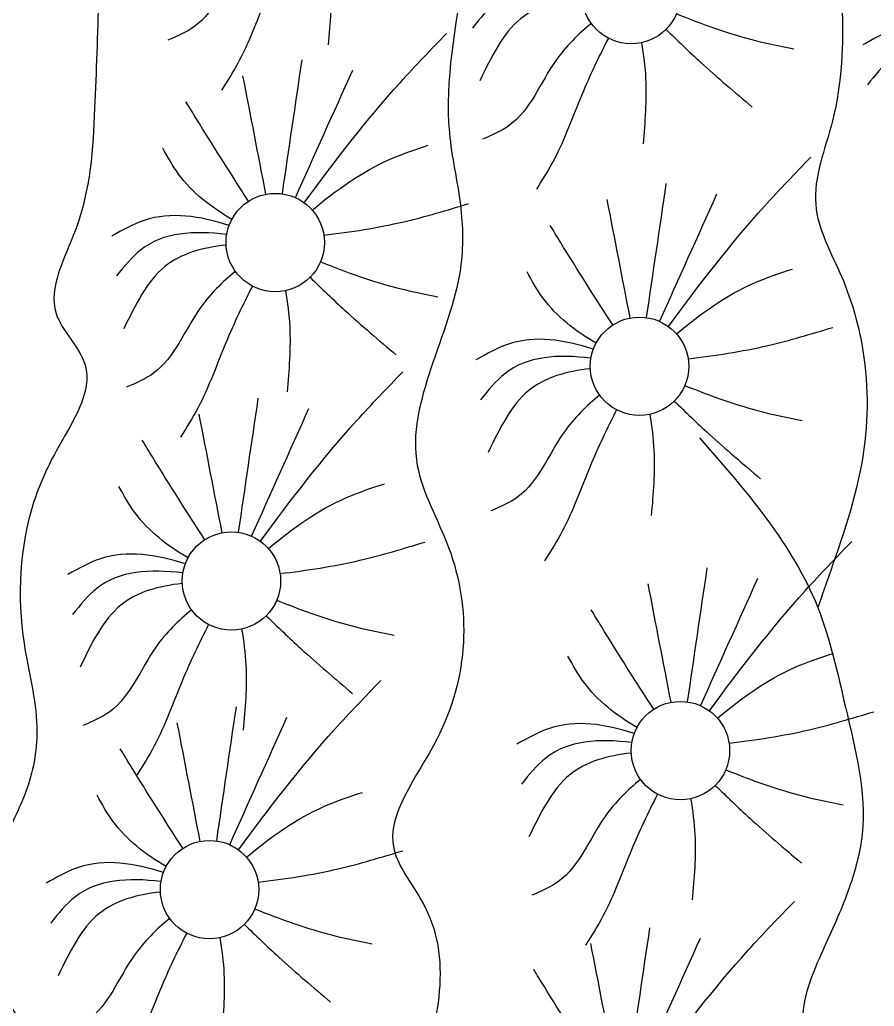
# Model space of a CAD drawing. Header units: millimetres. Extents: x 2133.42 to 2134.8, y 649.95 to 651.52.
# Drawn here: x 2133.6086 to 2133.6637, y 650.2138 to 650.2773 of the extents above; entities that cross this region are included whole.
import ezdxf

# ---------------------------------------------------------------- set-up
doc = ezdxf.new("R2010")
doc.units = ezdxf.units.MM
doc.layers.add('Hojas', color=74, linetype='Continuous')

msp = doc.modelspace()

# ---------------------------------------------------------------- linework, layer by layer
at = {"layer": 'Hojas'}
for centre in [(2133.648010717246, 650.2789101149726), (2133.625094058792, 650.2629427117124), (2133.648543689209, 650.2549745006877), (2133.622273414708, 650.2411458848296), (2133.651179949227, 650.2302232751017), (2133.620862936749, 650.2212707059118)]:
    msp.add_circle(centre, 0.003166811014205725, dxfattribs=at)
for points in [[(2133.65765550958, 650.3541981026733), (2133.653100189656, 650.3425706561907), (2133.655124783713, 650.3149344107596), (2133.658538439292, 650.3033204860524), (2133.664812019129, 650.2853186630441), (2133.678069073048, 650.2660302959714), (2133.683049792717, 650.2618785995451), (2133.6849575263, 650.2639278565355), (2133.685785405853, 650.2692846779314), (2133.68437638684, 650.2981511689416), (2133.681483686409, 650.3170343984452), (2133.677165116693, 650.3305026550511), (2133.670519126928, 650.3465360807625), (2133.667042758938, 650.351540142896)], [(2133.565714449104, 650.3117761015831), (2133.563329484209, 650.3091293167186), (2133.559354557567, 650.3091293167186), (2133.555909618172, 650.3048944574391), (2133.553524653277, 650.2972187826429), (2133.550609701133, 650.2943073179808), (2133.545044801605, 650.2932486031609), (2133.539744895703, 650.2890137482518), (2133.540009889328, 650.284514213545), (2133.538684910067, 650.2776325694008), (2133.53364999779, 650.2733977144917), (2133.530470052021, 650.2712802848521), (2133.528880079136, 650.2596344305739), (2133.529145072761, 650.2553995756646), (2133.52967506001, 650.2509000409577), (2133.525965126992, 650.2479885762957), (2133.524110160482, 650.241371611949), (2133.524905141356, 650.2347546476026), (2133.527290106252, 650.230255112896), (2133.528085087125, 650.2270789728066), (2133.528148367523, 650.2211689123772), (2133.527632513119, 650.2151148148828), (2133.529051121083, 650.2084166630686), (2133.530985594589, 650.2040371068056), (2133.532828677926, 650.2014354629946), (2133.535012853964, 650.1947089696439), (2133.53592292453, 650.1883460652127), (2133.539927252835, 650.1825285550876), (2133.543749569255, 650.1778018292034), (2133.545751733409, 650.1719843190781), (2133.549985227631, 650.1650627214524), (2133.558496719501, 650.1544761850987), (2133.567008200234, 650.1496641199412), (2133.580176926657, 650.1450124587038), (2133.597566172704, 650.1419002782736), (2133.62045834091, 650.135787906909), (2133.65287002141, 650.1394100514462), (2133.681201909335, 650.1523139421795), (2133.694121245062, 650.1704246648658), (2133.699227690249, 650.1747169370624), (2133.701826028804, 650.1834912976415), (2133.708878674751, 650.1957259653718), (2133.709497323606, 650.206971978911), (2133.716621391094, 650.2200178308065), (2133.713050057961, 650.2315421770284), (2133.710852317064, 650.2385391058906), (2133.712363261842, 650.2474567562094), (2133.714561002739, 650.2547280713538), (2133.712495669558, 650.2671167448534), (2133.711408131001, 650.2690176774931)], [(2133.636838078451, 650.3095218173737), (2133.641124101598, 650.304971654803), (2133.637730581704, 650.2990846827834), (2133.637373362635, 650.2890946734999), (2133.63719475867, 650.2803534137381), (2133.636301727705, 650.270006620126), (2133.637016154704, 650.265368397628), (2133.637016154704, 650.2612653603642), (2133.634237508224, 650.2485927776511), (2133.636254117058, 650.2433054880744), (2133.635497892922, 650.2309684848892), (2133.632725037677, 650.2239187669104), (2133.634741657648, 650.2201421358689), (2133.634237508224, 650.2083086811583), (2133.632725037677, 650.2007554147046), (2133.633985433512, 650.1916914940864), (2133.633481272951, 650.1848935547152), (2133.631716738829, 650.1798580437462), (2133.631212578268, 650.1723047772928), (2133.632875220035, 650.169832626116), (2133.631003659406, 650.1648477759168), (2133.630223847118, 650.1593955940996), (2133.629444023692, 650.1505163326872), (2133.632251370205, 650.1445968192518), (2133.633139975214, 650.1356179432728)], [(2133.65241112159, 650.2503668617017), (2133.660022265491, 650.2394389158108), (2133.661806133433, 650.2330246906913), (2133.662876454199, 650.2248287334585), (2133.662043986204, 650.2213840545774), (2133.660463702504, 650.2176120822987), (2133.659051308982, 650.2132624408882), (2133.660110604123, 650.2072669843712), (2133.660228299872, 650.2027997813052), (2133.658980065634, 650.1949739247716), (2133.656488352656, 650.1908260305249), (2133.6551594309, 650.1871758809659), (2133.65582388621, 650.1788800924726), (2133.653664400885, 650.173570789585), (2133.650824512078, 650.1690349069122), (2133.650916136124, 650.1633609094133), (2133.650091508573, 650.1575953930062), (2133.64688461128, 650.1544838462728), (2133.6458767245, 650.1527450394599), (2133.646177724025, 650.1480219103505), (2133.645531143591, 650.1415638290521), (2133.646351700956, 650.1378869873743)]]:
    msp.add_spline(points, degree=3, dxfattribs=at)
for points, knots in [([(2133.661285992374, 650.2943307827504), (2133.661081537468, 650.2914468635818), (2133.66076325022, 650.2836043019029), (2133.662570625863, 650.2738739863003), (2133.659045863929, 650.2655013693197), (2133.661618303049, 650.2610173723397), (2133.663211804404, 650.2558953134501), (2133.663404734048, 650.2492581888789), (2133.661475554388, 650.2435749982312), (2133.660300229392, 650.2402300053232), (2133.660022265491, 650.2394389158108)], [0.002727553114999354, 0.002727553114999354, 0.002727553114999354, 0.002727553114999354, 0.007541899717005298, 0.01581013092478923, 0.01887016113257887, 0.021633418254262, 0.02386907777762819, 0.0278767152206163, 0.03239149992197112, 0.03378998618879703, 0.03378998618879703, 0.03378998618879703, 0.03378998618879703]), ([(2133.625179763781, 650.2834283748066), (2133.624322410381, 650.2827302141068), (2133.622314066284, 650.2807670113007), (2133.621005363643, 650.277181259652), (2133.618785184336, 650.2762346413115), (2133.618174121259, 650.2759741022132)], [0.001741584009316467, 0.001741584009316467, 0.001741584009316467, 0.001741584009316467, 0.003579060160531973, 0.006432023616432431, 0.007515438593666302, 0.007515438593666302, 0.007515438593666302, 0.007515438593666302]), ([(2133.62627257982, 650.2824821317674), (2133.625663778639, 650.281286948358), (2133.624427280786, 650.2787124109807), (2133.623236520692, 650.2752936925299), (2133.622034049853, 650.2733800001763), (2133.621639296569, 650.2727517634521)], [0.001758391008624049, 0.001758391008624049, 0.001758391008624049, 0.001758391008624049, 0.003993456789474208, 0.006518679207936327, 0.007752823292170429, 0.007752823292170429, 0.007752823292170429, 0.007752823292170429]), ([(2133.62840249416, 650.2821884449158), (2133.628535552461, 650.2814167017477), (2133.628811395177, 650.2792598898152), (2133.628625356904, 650.2770730597817), (2133.628506077232, 650.2756709592136)], [0.001750649888686673, 0.001750649888686673, 0.001750649888686673, 0.001750649888686673, 0.003055740864562838, 0.00538758754341245, 0.00538758754341245, 0.00538758754341245, 0.00538758754341245]), ([(2133.64488679602, 650.2794295455922), (2133.642762290091, 650.279681360958), (2133.640037472605, 650.2795521774001), (2133.63827590723, 650.2773693334345), (2133.637783237409, 650.2767588415611)], [0.00156203179081908, 0.00156203179081908, 0.00156203179081908, 0.00156203179081908, 0.004826344165984899, 0.006093767783893469, 0.006093767783893469, 0.006093767783893469, 0.006093767783893469]), ([(2133.613717956582, 650.2787720911438), (2133.613647873549, 650.276361336126), (2133.613479592341, 650.2713225939333), (2133.613117120415, 650.2646069600833), (2133.609693393182, 650.2587415447365), (2133.614275301454, 650.2546052570272), (2133.611137806173, 650.2501076440842), (2133.608705763121, 650.2446429669783), (2133.608346138414, 650.2382347066523), (2133.610073999128, 650.2322800619438), (2133.609386411453, 650.2279997120877), (2133.60682630602, 650.223091401625), (2133.605594616874, 650.2167487983352), (2133.610492411657, 650.2107663915208), (2133.608722443528, 650.2041935584562), (2133.606439524561, 650.1983229810144), (2133.606076907433, 650.192635180462), (2133.608918699398, 650.1862834485837), (2133.607425214131, 650.1787802332358), (2133.606146193844, 650.1700915380959), (2133.607442934829, 650.1622375948118), (2133.611748758978, 650.1546724262193), (2133.61157616215, 650.146476138683), (2133.609605515804, 650.1410676812661), (2133.60874748269, 650.1387128013216)], [0.003333039127748461, 0.003333039127748461, 0.003333039127748461, 0.003333039127748461, 0.007342976304360481, 0.01175485347968235, 0.0148150267631389, 0.01692083697919436, 0.0201850187885046, 0.02218816727565107, 0.02724573818298777, 0.03026252683630042, 0.03246846470792661, 0.03421551155725898, 0.03961136986838081, 0.04169542193560206, 0.04646820075185031, 0.04954085577976997, 0.05247687663793334, 0.05561865506687804, 0.0608172629675841, 0.06469673685019882, 0.07035527629016552, 0.07361855934173671, 0.0790469666512099, 0.08323328503341418, 0.08323328503341418, 0.08323328503341418, 0.08323328503341418]), ([(2133.644848034509, 650.278748467497), (2133.64332537763, 650.278580018082), (2133.640420984197, 650.2778144965907), (2133.639002298661, 650.2748868544086), (2133.638261192624, 650.2733574856798)], [0.001618756461250337, 0.001618756461250337, 0.001618756461250337, 0.001618756461250337, 0.004049157428062856, 0.006707420895019029, 0.006707420895019029, 0.006707420895019029, 0.006707420895019029]), ([(2133.650927161293, 650.2776759974265), (2133.652593612696, 650.2769993635184), (2133.655069291791, 650.2761009886365), (2133.657655763316, 650.275582351617), (2133.658481384474, 650.2754167987805)], [0.001751727270867549, 0.001751727270867549, 0.001751727270867549, 0.001751727270867549, 0.004741173852315993, 0.006142854766988974, 0.006142854766988974, 0.006142854766988974, 0.006142854766988974]), ([(2133.670472811589, 650.2763561610561), (2133.668580316628, 650.2769593071707), (2133.665967603987, 650.2773866568389), (2133.663605796501, 650.2760580457045), (2133.662915912566, 650.2756699584102)], [0.001623798754991703, 0.001623798754991703, 0.001623798754991703, 0.001623798754991703, 0.004752973198542208, 0.006044160931421218, 0.006044160931421218, 0.006044160931421218, 0.006044160931421218]), ([(2133.645446062784, 650.2770523637807), (2133.644588709384, 650.2763542030809), (2133.642580365287, 650.2743910002748), (2133.641271662646, 650.2708052486262), (2133.639051483338, 650.2698586302859), (2133.638440420262, 650.2695980911874)], [0.001741584009316467, 0.001741584009316467, 0.001741584009316467, 0.001741584009316467, 0.003579060160531973, 0.006432023616432431, 0.007515438593666302, 0.007515438593666302, 0.007515438593666302, 0.007515438593666302]), ([(2133.650252571041, 650.2766734246591), (2133.650983166586, 650.2759567491987), (2133.652782791291, 650.2742344078661), (2133.654682158749, 650.2726204291625), (2133.655801422894, 650.2716693396369)], [0.001758606855550857, 0.001758606855550857, 0.001758606855550857, 0.001758606855550857, 0.003464120771849768, 0.005911130731386738, 0.005911130731386738, 0.005911130731386738, 0.005911130731386738]), ([(2133.626958318531, 650.2655026389814), (2133.628920919415, 650.268174387189), (2133.631810249815, 650.2719514093039), (2133.635118225292, 650.2753685113125), (2133.636123134876, 650.2764065717747)], [0.001755581467484407, 0.001755581467484407, 0.001755581467484407, 0.001755581467484407, 0.007270775625992507, 0.009677251042944085, 0.009677251042944085, 0.009677251042944085, 0.009677251042944085]), ([(2133.646538878823, 650.2761061207416), (2133.645930077642, 650.2749109373322), (2133.644693579789, 650.2723363999548), (2133.643502819695, 650.268917681504), (2133.642300348855, 650.2670039891505), (2133.641905595572, 650.2663757524265)], [0.001758391008624049, 0.001758391008624049, 0.001758391008624049, 0.001758391008624049, 0.003993456789474208, 0.006518679207936327, 0.007752823292170429, 0.007752823292170429, 0.007752823292170429, 0.007752823292170429]), ([(2133.670318198755, 650.2757747285293), (2133.668193692826, 650.2760265438951), (2133.665468875341, 650.2758973603372), (2133.663707309966, 650.2737145163717), (2133.663214640144, 650.2731040244983)], [0.00156203179081908, 0.00156203179081908, 0.00156203179081908, 0.00156203179081908, 0.004826344165984899, 0.006093767783893469, 0.006093767783893469, 0.006093767783893469, 0.006093767783893469]), ([(2133.648668793163, 650.2758124338902), (2133.648801851463, 650.2750406907219), (2133.64907769418, 650.2728838787893), (2133.648891655906, 650.2706970487561), (2133.648772376235, 650.2692949481877)], [0.001750649888686673, 0.001750649888686673, 0.001750649888686673, 0.001750649888686673, 0.003055740864562838, 0.00538758754341245, 0.00538758754341245, 0.00538758754341245, 0.00538758754341245]), ([(2133.623374472725, 650.2656019814908), (2133.622235521519, 650.2673701572298), (2133.620880547772, 650.2694982690759), (2133.619566094322, 650.2716516745024), (2133.619347403529, 650.2720099450346)], [0.001759185583817836, 0.001759185583817836, 0.001759185583817836, 0.001759185583817836, 0.005264386903869354, 0.005963950121901306, 0.005963950121901306, 0.005963950121901306, 0.005963950121901306]), ([(2133.622297476089, 650.264428584238), (2133.620960676656, 650.2652233116928), (2133.619237220688, 650.2665301563761), (2133.618172647138, 650.2684509942117), (2133.617853799049, 650.2690263001382)], [0.001698318349463202, 0.001698318349463202, 0.001698318349463202, 0.001698318349463202, 0.004238933597651528, 0.005325218507321016, 0.005325218507321016, 0.005325218507321016, 0.005325218507321016]), ([(2133.627474059753, 650.2650317994091), (2133.629033901779, 650.2663360722581), (2133.631366674012, 650.2680205954293), (2133.634111648698, 650.2689305091778), (2133.63494068686, 650.2692053216288)], [0.001729062110221072, 0.001729062110221072, 0.001729062110221072, 0.001729062110221072, 0.005077410225046454, 0.00652626217333075, 0.00652626217333075, 0.00652626217333075, 0.00652626217333075]), ([(2133.650407948949, 650.2575344279567), (2133.652370549833, 650.2602061761643), (2133.655259880233, 650.2639831982794), (2133.65856785571, 650.267400300288), (2133.659572765293, 650.26843836075)], [0.001755581467484407, 0.001755581467484407, 0.001755581467484407, 0.001755581467484407, 0.007270775625992507, 0.009677251042944085, 0.009677251042944085, 0.009677251042944085, 0.009677251042944085]), ([(2133.628224898729, 650.2634186668479), (2133.629955944909, 650.2636270289418), (2133.633103637914, 650.2641022899397), (2133.636156151203, 650.2650281052559), (2133.63754048436, 650.2654479680766)], [0.001790834887653438, 0.001790834887653438, 0.001790834887653438, 0.001790834887653438, 0.004691423661869409, 0.007098466608068014, 0.007098466608068014, 0.007098466608068014, 0.007098466608068014]), ([(2133.622124750399, 650.2640435748585), (2133.620232255438, 650.2646467209734), (2133.617619542797, 650.2650740706415), (2133.61525773531, 650.2637454595069), (2133.614567851376, 650.2633573722126)], [0.001623798754991703, 0.001623798754991703, 0.001623798754991703, 0.001623798754991703, 0.004752973198542208, 0.006044160931421218, 0.006044160931421218, 0.006044160931421218, 0.006044160931421218]), ([(2133.646824103142, 650.2576337704663), (2133.645685151937, 650.2594019462053), (2133.644330178189, 650.2615300580514), (2133.643015724739, 650.2636834634777), (2133.642797033947, 650.2640417340099)], [0.001759185583817836, 0.001759185583817836, 0.001759185583817836, 0.001759185583817836, 0.005264386903869354, 0.005963950121901306, 0.005963950121901306, 0.005963950121901306, 0.005963950121901306]), ([(2133.621970137565, 650.263462142332), (2133.619845631636, 650.2637139576975), (2133.617120814151, 650.2635847741396), (2133.615359248776, 650.2614019301741), (2133.614866578954, 650.2607914383007)], [0.00156203179081908, 0.00156203179081908, 0.00156203179081908, 0.00156203179081908, 0.004826344165984899, 0.006093767783893469, 0.006093767783893469, 0.006093767783893469, 0.006093767783893469]), ([(2133.621931376055, 650.2627810642366), (2133.620408719176, 650.2626126148218), (2133.617504325742, 650.2618470933303), (2133.616085640206, 650.2589194511481), (2133.61534453417, 650.2573900824195)], [0.001618756461250337, 0.001618756461250337, 0.001618756461250337, 0.001618756461250337, 0.004049157428062856, 0.006707420895019029, 0.006707420895019029, 0.006707420895019029, 0.006707420895019029]), ([(2133.683880279691, 650.2624445402835), (2133.684499371117, 650.2592749029475), (2133.685456776415, 650.2529240936801), (2133.68451158373, 650.24379119317), (2133.687217926222, 650.2352376442623), (2133.681894319174, 650.2293927899248), (2133.683611984801, 650.2236192213388), (2133.685715541826, 650.2169673776075), (2133.685410953227, 650.2078062313844), (2133.677642085438, 650.2014529251351), (2133.677618010395, 650.193256249755), (2133.678542135533, 650.1864203464156), (2133.67898884758, 650.177154533832), (2133.668321183054, 650.1764468406), (2133.671183928918, 650.1673448839715), (2133.669360608083, 650.1610824146198), (2133.665935748731, 650.1551265359737), (2133.658523293454, 650.1521068957186), (2133.662268783882, 650.1463125600355), (2133.664687053686, 650.1425714566249)], [0.002880085012123587, 0.002880085012123587, 0.002880085012123587, 0.002880085012123587, 0.008227207115971871, 0.01358926025872078, 0.0182434705629938, 0.02188264004417282, 0.02513037428975868, 0.02746219054591623, 0.03379430843001443, 0.03872388257498589, 0.04290803350601853, 0.04640964041194133, 0.05098554528342678, 0.05550923466560381, 0.05807993542836219, 0.06428951277853343, 0.06632619874382842, 0.06947688963635515, 0.07521762369899941, 0.07521762369899941, 0.07521762369899941, 0.07521762369899941]), ([(2133.628010502839, 650.2617085941663), (2133.629676954241, 650.2610319602579), (2133.632152633337, 650.2601335853763), (2133.634739104861, 650.2596149483568), (2133.635564726019, 650.2594493955203)], [0.001751727270867549, 0.001751727270867549, 0.001751727270867549, 0.001751727270867549, 0.004741173852315993, 0.006142854766988974, 0.006142854766988974, 0.006142854766988974, 0.006142854766988974]), ([(2133.622529404329, 650.2610849605205), (2133.621672050929, 650.2603867998207), (2133.619663706832, 650.2584235970146), (2133.618355004191, 650.254837845366), (2133.616134824884, 650.2538912270254), (2133.615523761807, 650.253630687927)], [0.001741584009316467, 0.001741584009316467, 0.001741584009316467, 0.001741584009316467, 0.003579060160531973, 0.006432023616432431, 0.007515438593666302, 0.007515438593666302, 0.007515438593666302, 0.007515438593666302]), ([(2133.627335912587, 650.2607060213986), (2133.628066508131, 650.2599893459383), (2133.629866132836, 650.2582670046056), (2133.631765500294, 650.2566530259021), (2133.632884764439, 650.2557019363767)], [0.001758606855550857, 0.001758606855550857, 0.001758606855550857, 0.001758606855550857, 0.003464120771849768, 0.005911130731386738, 0.005911130731386738, 0.005911130731386738, 0.005911130731386738]), ([(2133.645747106506, 650.2564603732135), (2133.644410307073, 650.2572551006683), (2133.642686851105, 650.2585619453516), (2133.641622277556, 650.2604827831872), (2133.641303429467, 650.2610580891135)], [0.001698318349463202, 0.001698318349463202, 0.001698318349463202, 0.001698318349463202, 0.004238933597651528, 0.005325218507321016, 0.005325218507321016, 0.005325218507321016, 0.005325218507321016]), ([(2133.65092369017, 650.2570635883847), (2133.652483532196, 650.2583678612336), (2133.65481630443, 650.2600523844046), (2133.657561279116, 650.2609622981533), (2133.658390317277, 650.2612371106043)], [0.001729062110221072, 0.001729062110221072, 0.001729062110221072, 0.001729062110221072, 0.005077410225046454, 0.00652626217333075, 0.00652626217333075, 0.00652626217333075, 0.00652626217333075]), ([(2133.623622220368, 650.2601387174814), (2133.623013419187, 650.2589435340719), (2133.621776921334, 650.2563689966944), (2133.62058616124, 650.2529502782436), (2133.619383690401, 650.2510365858902), (2133.618988937117, 650.250408349166)], [0.001758391008624049, 0.001758391008624049, 0.001758391008624049, 0.001758391008624049, 0.003993456789474208, 0.006518679207936327, 0.007752823292170429, 0.007752823292170429, 0.007752823292170429, 0.007752823292170429]), ([(2133.625752134708, 650.2598450306298), (2133.625885193008, 650.2590732874617), (2133.626161035725, 650.2569164755291), (2133.625974997452, 650.2547296454957), (2133.62585571778, 650.2533275449275)], [0.001750649888686673, 0.001750649888686673, 0.001750649888686673, 0.001750649888686673, 0.003055740864562838, 0.00538758754341245, 0.00538758754341245, 0.00538758754341245, 0.00538758754341245]), ([(2133.651674529146, 650.2554504558234), (2133.653405575326, 650.255658817917), (2133.656553268332, 650.256134078915), (2133.65960578162, 650.2570598942311), (2133.660990114778, 650.2574797570521)], [0.001790834887653438, 0.001790834887653438, 0.001790834887653438, 0.001790834887653438, 0.004691423661869409, 0.007098466608068014, 0.007098466608068014, 0.007098466608068014, 0.007098466608068014]), ([(2133.645574380816, 650.256075363834), (2133.643681885856, 650.2566785099486), (2133.641069173214, 650.2571058596168), (2133.638707365728, 650.2557772484824), (2133.638017481793, 650.2553891611881)], [0.001623798754991703, 0.001623798754991703, 0.001623798754991703, 0.001623798754991703, 0.004752973198542208, 0.006044160931421218, 0.006044160931421218, 0.006044160931421218, 0.006044160931421218]), ([(2133.645419767982, 650.2554939313072), (2133.643295262053, 650.255745746673), (2133.640570444568, 650.2556165631152), (2133.638808879193, 650.2534337191496), (2133.638316209372, 650.2528232272762)], [0.00156203179081908, 0.00156203179081908, 0.00156203179081908, 0.00156203179081908, 0.004826344165984899, 0.006093767783893469, 0.006093767783893469, 0.006093767783893469, 0.006093767783893469]), ([(2133.624137674448, 650.2437058120986), (2133.626100275332, 650.2463775603062), (2133.628989605732, 650.2501545824214), (2133.632297581209, 650.2535716844297), (2133.633302490793, 650.2546097448919)], [0.001755581467484407, 0.001755581467484407, 0.001755581467484407, 0.001755581467484407, 0.007270775625992507, 0.009677251042944085, 0.009677251042944085, 0.009677251042944085, 0.009677251042944085]), ([(2133.645381006472, 650.2548128532121), (2133.643858349593, 650.2546444037971), (2133.64095395616, 650.2538788823058), (2133.639535270623, 650.2509512401236), (2133.638794164587, 650.2494218713948)], [0.001618756461250337, 0.001618756461250337, 0.001618756461250337, 0.001618756461250337, 0.004049157428062856, 0.006707420895019029, 0.006707420895019029, 0.006707420895019029, 0.006707420895019029]), ([(2133.651460133256, 650.2537403831416), (2133.653126584659, 650.2530637492334), (2133.655602263754, 650.2521653743515), (2133.658188735278, 650.2516467373321), (2133.659014356436, 650.2514811844956)], [0.001751727270867549, 0.001751727270867549, 0.001751727270867549, 0.001751727270867549, 0.004741173852315993, 0.006142854766988974, 0.006142854766988974, 0.006142854766988974, 0.006142854766988974]), ([(2133.645979034747, 650.2531167494958), (2133.645121681347, 650.252418588796), (2133.643113337249, 650.2504553859899), (2133.641804634608, 650.2468696343415), (2133.639584455301, 650.2459230160009), (2133.638973392224, 650.2456624769025)], [0.001741584009316467, 0.001741584009316467, 0.001741584009316467, 0.001741584009316467, 0.003579060160531973, 0.006432023616432431, 0.007515438593666302, 0.007515438593666302, 0.007515438593666302, 0.007515438593666302]), ([(2133.650785543004, 650.2527378103741), (2133.651516138549, 650.2520211349138), (2133.653315763253, 650.2502987935811), (2133.655215130712, 650.2486848148776), (2133.656334394856, 650.247733725352)], [0.001758606855550857, 0.001758606855550857, 0.001758606855550857, 0.001758606855550857, 0.003464120771849768, 0.005911130731386738, 0.005911130731386738, 0.005911130731386738, 0.005911130731386738]), ([(2133.647071850786, 650.2521705064567), (2133.646463049605, 650.2509753230472), (2133.645226551751, 650.2484007856699), (2133.644035791658, 650.2449820672191), (2133.642833320818, 650.2430683748655), (2133.642438567535, 650.2424401381415)], [0.001758391008624049, 0.001758391008624049, 0.001758391008624049, 0.001758391008624049, 0.003993456789474208, 0.006518679207936327, 0.007752823292170429, 0.007752823292170429, 0.007752823292170429, 0.007752823292170429]), ([(2133.649201765126, 650.2518768196053), (2133.649334823426, 650.2511050764369), (2133.649610666143, 650.2489482645044), (2133.649424627869, 650.2467614344712), (2133.649305348197, 650.245359333903)], [0.001750649888686673, 0.001750649888686673, 0.001750649888686673, 0.001750649888686673, 0.003055740864562838, 0.00538758754341245, 0.00538758754341245, 0.00538758754341245, 0.00538758754341245]), ([(2133.620553828641, 650.2438051546083), (2133.619414877436, 650.2455733303473), (2133.618059903688, 650.2477014421934), (2133.616745450239, 650.2498548476196), (2133.616526759446, 650.2502131181518)], [0.001759185583817836, 0.001759185583817836, 0.001759185583817836, 0.001759185583817836, 0.005264386903869354, 0.005963950121901306, 0.005963950121901306, 0.005963950121901306, 0.005963950121901306]), ([(2133.624653415669, 650.2432349725266), (2133.626213257695, 650.2445392453756), (2133.62854602993, 650.2462237685465), (2133.631291004615, 650.2471336822953), (2133.632120042776, 650.2474084947462)], [0.001729062110221072, 0.001729062110221072, 0.001729062110221072, 0.001729062110221072, 0.005077410225046454, 0.00652626217333075, 0.00652626217333075, 0.00652626217333075, 0.00652626217333075]), ([(2133.619476832005, 650.2426317573554), (2133.618140032573, 650.2434264848102), (2133.616416576605, 650.2447333294936), (2133.615352003055, 650.2466541673291), (2133.615033154967, 650.2472294732554)], [0.001698318349463202, 0.001698318349463202, 0.001698318349463202, 0.001698318349463202, 0.004238933597651528, 0.005325218507321016, 0.005325218507321016, 0.005325218507321016, 0.005325218507321016]), ([(2133.625404254646, 650.2416218399653), (2133.627135300826, 650.241830202059), (2133.630282993831, 650.2423054630569), (2133.63333550712, 650.2432312783731), (2133.634719840277, 650.2436511411938)], [0.001790834887653438, 0.001790834887653438, 0.001790834887653438, 0.001790834887653438, 0.004691423661869409, 0.007098466608068014, 0.007098466608068014, 0.007098466608068014, 0.007098466608068014]), ([(2133.653044208967, 650.2327832023707), (2133.655006809851, 650.2354549505783), (2133.657896140251, 650.2392319726935), (2133.661204115728, 650.2426490747018), (2133.662209025311, 650.243687135164)], [0.001755581467484407, 0.001755581467484407, 0.001755581467484407, 0.001755581467484407, 0.007270775625992507, 0.009677251042944085, 0.009677251042944085, 0.009677251042944085, 0.009677251042944085]), ([(2133.619304106316, 650.242246747976), (2133.617411611355, 650.2428498940906), (2133.614798898714, 650.2432772437587), (2133.612437091228, 650.2419486326244), (2133.611747207293, 650.24156054533)], [0.001623798754991703, 0.001623798754991703, 0.001623798754991703, 0.001623798754991703, 0.004752973198542208, 0.006044160931421218, 0.006044160931421218, 0.006044160931421218, 0.006044160931421218]), ([(2133.619149493482, 650.2416653154492), (2133.617024987553, 650.241917130815), (2133.614300170068, 650.2417879472571), (2133.612538604692, 650.2396051032915), (2133.612045934871, 650.2389946114181)], [0.00156203179081908, 0.00156203179081908, 0.00156203179081908, 0.00156203179081908, 0.004826344165984899, 0.006093767783893469, 0.006093767783893469, 0.006093767783893469, 0.006093767783893469]), ([(2133.619110731971, 650.240984237354), (2133.617588075092, 650.240815787939), (2133.614683681659, 650.2400502664477), (2133.613264996123, 650.2371226242656), (2133.612523890086, 650.2355932555367)], [0.001618756461250337, 0.001618756461250337, 0.001618756461250337, 0.001618756461250337, 0.004049157428062856, 0.006707420895019029, 0.006707420895019029, 0.006707420895019029, 0.006707420895019029]), ([(2133.625189858755, 650.2399117672835), (2133.626856310158, 650.2392351333754), (2133.629331989253, 650.2383367584935), (2133.631918460778, 650.237818121474), (2133.632744081936, 650.2376525686375)], [0.001751727270867549, 0.001751727270867549, 0.001751727270867549, 0.001751727270867549, 0.004741173852315993, 0.006142854766988974, 0.006142854766988974, 0.006142854766988974, 0.006142854766988974]), ([(2133.619708760246, 650.2392881336377), (2133.618851406846, 650.2385899729379), (2133.616843062749, 650.2366267701318), (2133.615534360108, 650.2330410184832), (2133.6133141808, 650.2320944001428), (2133.612703117724, 650.2318338610444)], [0.001741584009316467, 0.001741584009316467, 0.001741584009316467, 0.001741584009316467, 0.003579060160531973, 0.006432023616432431, 0.007515438593666302, 0.007515438593666302, 0.007515438593666302, 0.007515438593666302]), ([(2133.64946036316, 650.2328825448803), (2133.648321411955, 650.2346507206194), (2133.646966438208, 650.2367788324655), (2133.645651984758, 650.2389322378917), (2133.645433293965, 650.2392905084239)], [0.001759185583817836, 0.001759185583817836, 0.001759185583817836, 0.001759185583817836, 0.005264386903869354, 0.005963950121901306, 0.005963950121901306, 0.005963950121901306, 0.005963950121901306]), ([(2133.624515268503, 650.238909194516), (2133.625245864048, 650.2381925190557), (2133.627045488753, 650.236470177723), (2133.628944856211, 650.2348561990195), (2133.630064120356, 650.2339051094939)], [0.001758606855550857, 0.001758606855550857, 0.001758606855550857, 0.001758606855550857, 0.003464120771849768, 0.005911130731386738, 0.005911130731386738, 0.005911130731386738, 0.005911130731386738]), ([(2133.620801576285, 650.2383418905986), (2133.620192775104, 650.2371467071891), (2133.618956277251, 650.2345721698118), (2133.617765517157, 650.231153451361), (2133.616563046317, 650.2292397590074), (2133.616168293034, 650.2286115222835)], [0.001758391008624049, 0.001758391008624049, 0.001758391008624049, 0.001758391008624049, 0.003993456789474208, 0.006518679207936327, 0.007752823292170429, 0.007752823292170429, 0.007752823292170429, 0.007752823292170429]), ([(2133.622931490625, 650.2380482037472), (2133.623064548925, 650.2372764605789), (2133.623340391642, 650.2351196486463), (2133.623154353369, 650.2329328186131), (2133.623035073697, 650.2315307180447)], [0.001750649888686673, 0.001750649888686673, 0.001750649888686673, 0.001750649888686673, 0.003055740864562838, 0.00538758754341245, 0.00538758754341245, 0.00538758754341245, 0.00538758754341245]), ([(2133.648383366524, 650.2317091476275), (2133.647046567092, 650.2325038750823), (2133.645323111124, 650.2338107197656), (2133.644258537574, 650.2357315576012), (2133.643939689486, 650.2363068635275)], [0.001698318349463202, 0.001698318349463202, 0.001698318349463202, 0.001698318349463202, 0.004238933597651528, 0.005325218507321016, 0.005325218507321016, 0.005325218507321016, 0.005325218507321016]), ([(2133.653559950189, 650.2323123627987), (2133.655119792214, 650.2336166356476), (2133.657452564448, 650.2353011588186), (2133.660197539135, 650.2362110725674), (2133.661026577296, 650.2364858850183)], [0.001729062110221072, 0.001729062110221072, 0.001729062110221072, 0.001729062110221072, 0.005077410225046454, 0.00652626217333075, 0.00652626217333075, 0.00652626217333075, 0.00652626217333075]), ([(2133.622727196489, 650.2238306331808), (2133.624689797373, 650.2265023813884), (2133.627579127773, 650.2302794035036), (2133.63088710325, 650.2336965055122), (2133.631892012833, 650.2347345659741)], [0.001755581467484407, 0.001755581467484407, 0.001755581467484407, 0.001755581467484407, 0.007270775625992507, 0.009677251042944085, 0.009677251042944085, 0.009677251042944085, 0.009677251042944085]), ([(2133.654310789165, 650.2306992302374), (2133.656041835345, 650.230907592331), (2133.65918952835, 650.231382853329), (2133.662242041639, 650.2323086686451), (2133.663626374796, 650.2327285314659)], [0.001790834887653438, 0.001790834887653438, 0.001790834887653438, 0.001790834887653438, 0.004691423661869409, 0.007098466608068014, 0.007098466608068014, 0.007098466608068014, 0.007098466608068014]), ([(2133.648210640835, 650.231324138248), (2133.646318145874, 650.2319272843627), (2133.643705433233, 650.2323546340308), (2133.641343625747, 650.2310260228965), (2133.640653741812, 650.2306379356021)], [0.001623798754991703, 0.001623798754991703, 0.001623798754991703, 0.001623798754991703, 0.004752973198542208, 0.006044160931421218, 0.006044160931421218, 0.006044160931421218, 0.006044160931421218]), ([(2133.648056028001, 650.2307427057212), (2133.645931522072, 650.230994521087), (2133.643206704587, 650.2308653375292), (2133.641445139212, 650.2286824935636), (2133.64095246939, 650.2280720016902)], [0.00156203179081908, 0.00156203179081908, 0.00156203179081908, 0.00156203179081908, 0.004826344165984899, 0.006093767783893469, 0.006093767783893469, 0.006093767783893469, 0.006093767783893469]), ([(2133.619143350682, 650.2239299756905), (2133.618004399476, 650.2256981514295), (2133.616649425729, 650.2278262632756), (2133.615334972279, 650.2299796687018), (2133.615116281487, 650.230337939234)], [0.001759185583817836, 0.001759185583817836, 0.001759185583817836, 0.001759185583817836, 0.005264386903869354, 0.005963950121901306, 0.005963950121901306, 0.005963950121901306, 0.005963950121901306]), ([(2133.648017266491, 650.2300616276261), (2133.646494609612, 650.2298931782111), (2133.643590216178, 650.2291276567198), (2133.642171530642, 650.2262000145377), (2133.641430424605, 650.2246706458088)], [0.001618756461250337, 0.001618756461250337, 0.001618756461250337, 0.001618756461250337, 0.004049157428062856, 0.006707420895019029, 0.006707420895019029, 0.006707420895019029, 0.006707420895019029]), ([(2133.654096393274, 650.2289891575556), (2133.655762844678, 650.2283125236474), (2133.658238523773, 650.2274141487655), (2133.660824995297, 650.2268955117461), (2133.661650616455, 650.2267299589096)], [0.001751727270867549, 0.001751727270867549, 0.001751727270867549, 0.001751727270867549, 0.004741173852315993, 0.006142854766988974, 0.006142854766988974, 0.006142854766988974, 0.006142854766988974]), ([(2133.648615294765, 650.2283655239098), (2133.647757941365, 650.22766736321), (2133.645749597268, 650.2257041604039), (2133.644440894627, 650.2221184087553), (2133.64222071532, 650.2211717904149), (2133.641609652243, 650.2209112513165)], [0.001741584009316467, 0.001741584009316467, 0.001741584009316467, 0.001741584009316467, 0.003579060160531973, 0.006432023616432431, 0.007515438593666302, 0.007515438593666302, 0.007515438593666302, 0.007515438593666302]), ([(2133.653421803022, 650.2279865847881), (2133.654152398567, 650.2272699093278), (2133.655952023272, 650.2255475679951), (2133.65785139073, 650.2239335892916), (2133.658970654875, 650.222982499766)], [0.001758606855550857, 0.001758606855550857, 0.001758606855550857, 0.001758606855550857, 0.003464120771849768, 0.005911130731386738, 0.005911130731386738, 0.005911130731386738, 0.005911130731386738]), ([(2133.618066354046, 650.2227565784376), (2133.616729554613, 650.2235513058924), (2133.615006098646, 650.2248581505758), (2133.613941525096, 650.2267789884113), (2133.613622677007, 650.2273542943376)], [0.001698318349463202, 0.001698318349463202, 0.001698318349463202, 0.001698318349463202, 0.004238933597651528, 0.005325218507321016, 0.005325218507321016, 0.005325218507321016, 0.005325218507321016]), ([(2133.62324293771, 650.2233597936088), (2133.624802779736, 650.2246640664578), (2133.62713555197, 650.2263485896287), (2133.629880526656, 650.2272585033775), (2133.630709564817, 650.2275333158284)], [0.001729062110221072, 0.001729062110221072, 0.001729062110221072, 0.001729062110221072, 0.005077410225046454, 0.00652626217333075, 0.00652626217333075, 0.00652626217333075, 0.00652626217333075]), ([(2133.649708110804, 650.2274192808707), (2133.649099309623, 650.2262240974612), (2133.64786281177, 650.2236495600839), (2133.646672051676, 650.2202308416331), (2133.645469580837, 650.2183171492795), (2133.645074827553, 650.2176889125556)], [0.001758391008624049, 0.001758391008624049, 0.001758391008624049, 0.001758391008624049, 0.003993456789474208, 0.006518679207936327, 0.007752823292170429, 0.007752823292170429, 0.007752823292170429, 0.007752823292170429]), ([(2133.651838025144, 650.2271255940193), (2133.651971083445, 650.226353850851), (2133.652246926161, 650.2241970389184), (2133.652060887888, 650.2220102088852), (2133.651941608216, 650.2206081083168)], [0.001750649888686673, 0.001750649888686673, 0.001750649888686673, 0.001750649888686673, 0.003055740864562838, 0.00538758754341245, 0.00538758754341245, 0.00538758754341245, 0.00538758754341245]), ([(2133.617893628356, 650.2223715690582), (2133.616001133395, 650.2229747151728), (2133.613388420754, 650.2234020648409), (2133.611026613268, 650.2220734537066), (2133.610336729334, 650.2216853664122)], [0.001623798754991703, 0.001623798754991703, 0.001623798754991703, 0.001623798754991703, 0.004752973198542208, 0.006044160931421218, 0.006044160931421218, 0.006044160931421218, 0.006044160931421218]), ([(2133.623993776686, 650.2217466610475), (2133.625724822866, 650.2219550231412), (2133.628872515872, 650.2224302841391), (2133.63192502916, 650.2233560994553), (2133.633309362318, 650.2237759622762)], [0.001790834887653438, 0.001790834887653438, 0.001790834887653438, 0.001790834887653438, 0.004691423661869409, 0.007098466608068014, 0.007098466608068014, 0.007098466608068014, 0.007098466608068014]), ([(2133.617739015523, 650.2217901365314), (2133.615614509593, 650.2220419518972), (2133.612889692108, 650.2219127683393), (2133.611128126733, 650.2197299243737), (2133.610635456911, 650.2191194325003)], [0.00156203179081908, 0.00156203179081908, 0.00156203179081908, 0.00156203179081908, 0.004826344165984899, 0.006093767783893469, 0.006093767783893469, 0.006093767783893469, 0.006093767783893469]), ([(2133.617700254012, 650.2211090584362), (2133.616177597133, 650.2209406090212), (2133.613273203699, 650.2201750875299), (2133.611854518163, 650.2172474453478), (2133.611113412127, 650.2157180766189)], [0.001618756461250337, 0.001618756461250337, 0.001618756461250337, 0.001618756461250337, 0.004049157428062856, 0.006707420895019029, 0.006707420895019029, 0.006707420895019029, 0.006707420895019029]), ([(2133.623779380796, 650.2200365883657), (2133.625445832199, 650.2193599544576), (2133.627921511294, 650.2184615795757), (2133.630507982818, 650.2179429425562), (2133.631333603977, 650.2177773897197)], [0.001751727270867549, 0.001751727270867549, 0.001751727270867549, 0.001751727270867549, 0.004741173852315993, 0.006142854766988974, 0.006142854766988974, 0.006142854766988974, 0.006142854766988974]), ([(2133.649353442715, 650.2096118437357), (2133.651316043598, 650.2122835919433), (2133.654205373999, 650.2160606140583), (2133.657513349476, 650.2194777160669), (2133.658518259059, 650.220515776529)], [0.001755581467484407, 0.001755581467484407, 0.001755581467484407, 0.001755581467484407, 0.007270775625992507, 0.009677251042944085, 0.009677251042944085, 0.009677251042944085, 0.009677251042944085]), ([(2133.618298282287, 650.2194129547199), (2133.617440928886, 650.2187147940201), (2133.61543258479, 650.216751591214), (2133.614123882149, 650.2131658395656), (2133.611903702841, 650.212219221225), (2133.611292639765, 650.2119586821266)], [0.001741584009316467, 0.001741584009316467, 0.001741584009316467, 0.001741584009316467, 0.003579060160531973, 0.006432023616432431, 0.007515438593666302, 0.007515438593666302, 0.007515438593666302, 0.007515438593666302]), ([(2133.623104790544, 650.2190340155983), (2133.623835386089, 650.2183173401379), (2133.625635010793, 650.2165949988052), (2133.627534378252, 650.2149810201017), (2133.628653642396, 650.2140299305761)], [0.001758606855550857, 0.001758606855550857, 0.001758606855550857, 0.001758606855550857, 0.003464120771849768, 0.005911130731386738, 0.005911130731386738, 0.005911130731386738, 0.005911130731386738]), ([(2133.619391098326, 650.2184667116808), (2133.618782297145, 650.2172715282713), (2133.617545799292, 650.214696990894), (2133.616355039198, 650.2112782724432), (2133.615152568358, 650.2093645800896), (2133.614757815075, 650.2087363433657)], [0.001758391008624049, 0.001758391008624049, 0.001758391008624049, 0.001758391008624049, 0.003993456789474208, 0.006518679207936327, 0.007752823292170429, 0.007752823292170429, 0.007752823292170429, 0.007752823292170429]), ([(2133.621521012666, 650.2181730248294), (2133.621654070966, 650.2174012816611), (2133.621929913683, 650.2152444697285), (2133.621743875409, 650.2130576396953), (2133.621624595738, 650.2116555391272)], [0.001750649888686673, 0.001750649888686673, 0.001750649888686673, 0.001750649888686673, 0.003055740864562838, 0.00538758754341245, 0.00538758754341245, 0.00538758754341245, 0.00538758754341245]), ([(2133.645769596908, 650.2097111862452), (2133.644630645702, 650.2114793619842), (2133.643275671955, 650.2136074738303), (2133.641961218505, 650.2157608792568), (2133.641742527713, 650.2161191497889)], [0.001759185583817836, 0.001759185583817836, 0.001759185583817836, 0.001759185583817836, 0.005264386903869354, 0.005963950121901306, 0.005963950121901306, 0.005963950121901306, 0.005963950121901306])]:
    msp.add_open_spline(points, degree=3, knots=knots, dxfattribs=at)
for points in [[(2133.625553695867, 650.2660759888718), (2133.625975798322, 650.2689533981345), (2133.626397900776, 650.2718308073972), (2133.62682000323, 650.27470821666)], [(2133.626391379181, 650.265831595892), (2133.62762084949, 650.2685693909273), (2133.628850319798, 650.2713071859625), (2133.630079790106, 650.274044980998)], [(2133.624492760914, 650.2660519130875), (2133.624000814075, 650.2685956802256), (2133.623508867237, 650.271139447364), (2133.623016920398, 650.2736832145022)], [(2133.649003326285, 650.258107777847), (2133.64942542874, 650.2609851871098), (2133.649847531193, 650.2638625963727), (2133.650269633647, 650.2667400056355)], [(2133.649841009599, 650.2578633848673), (2133.651070479907, 650.2606011799028), (2133.652299950215, 650.263338974938), (2133.653529420523, 650.2660767699733)], [(2133.647942391331, 650.2580837020628), (2133.647450444493, 650.2606274692012), (2133.646958497654, 650.2631712363395), (2133.646466550815, 650.2657150034777)], [(2133.622733051785, 650.244279161989), (2133.623155154239, 650.2471565712517), (2133.623577256692, 650.2500339805147), (2133.623999359147, 650.2529113897774)], [(2133.62167211683, 650.2442550862047), (2133.621180169992, 650.2467988533431), (2133.620688223154, 650.2493426204815), (2133.620196276314, 650.2518863876196)], [(2133.623570735098, 650.2440347690092), (2133.624800205406, 650.2467725640447), (2133.626029675715, 650.24951035908), (2133.627259146022, 650.2522481541153)], [(2133.651639586304, 650.2333565522611), (2133.652061688758, 650.2362339615238), (2133.652483791212, 650.2391113707868), (2133.652905893666, 650.2419887800495)], [(2133.650578651349, 650.2333324764768), (2133.650086704511, 650.2358762436152), (2133.649594757673, 650.2384200107535), (2133.649102810833, 650.2409637778917)], [(2133.652477269617, 650.2331121592813), (2133.653706739925, 650.2358499543168), (2133.654936210234, 650.2385877493521), (2133.656165680542, 650.2413255443873)], [(2133.621322573825, 650.2244039830712), (2133.621744676279, 650.2272813923339), (2133.622166778733, 650.2301588015969), (2133.622588881188, 650.2330362108596)], [(2133.622160257139, 650.2241595900914), (2133.623389727447, 650.2268973851269), (2133.624619197756, 650.2296351801622), (2133.625848668063, 650.2323729751974)], [(2133.620261638871, 650.2243799072869), (2133.619769692033, 650.2269236744253), (2133.619277745194, 650.2294674415637), (2133.618785798355, 650.2320112087018)], [(2133.647948820051, 650.2101851936261), (2133.648370922505, 650.2130626028888), (2133.648793024959, 650.2159400121516), (2133.649215127413, 650.2188174214143)], [(2133.648786503365, 650.2099408006463), (2133.650015973673, 650.2126785956816), (2133.651245443981, 650.2154163907171), (2133.652474914289, 650.2181541857524)], [(2133.646887885097, 650.2101611178418), (2133.646395938259, 650.21270488498), (2133.64590399142, 650.2152486521184), (2133.645412044581, 650.2177924192565)]]:
    msp.add_open_spline(points, degree=3, dxfattribs=at)

doc.saveas('drawing.dxf')
